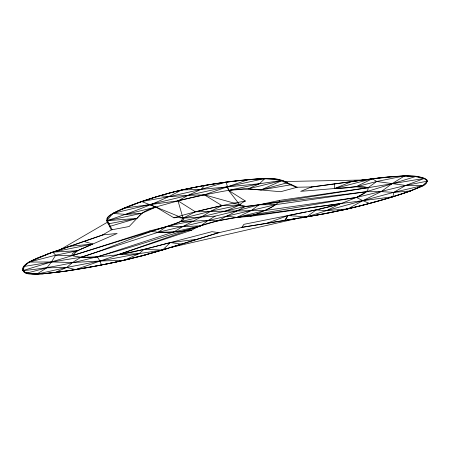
<?xml version="1.0" encoding="UTF-8"?>
<svg xmlns="http://www.w3.org/2000/svg" width="450" height="450" viewBox="0 0 450 450"><rect width="100%" height="100%" fill="white"/><g stroke="black" fill="none" stroke-linecap="round" stroke-linejoin="round"><path stroke-width="0.67" d="M392.957 176.597A83.087 11.852 -12 0 1 399.324 176.186C408.493 175.978 418.793 174.763 426.921 179.82C428.709 186.278 416.216 187.667 412.414 190.266C398.177 195.502 383.558 199.62 368.927 203.625M107.443 219.156L107.882 221.276L112.089 229.731M83.874 241.386L92.751 244.052L69.66 246.285L52.852 252.107L29.042 262.086L23.721 266.49C18.889 276.924 37.451 273.668 42.277 273.752M334.491 183.842L334.575 188.533L351.816 181.502L372.364 178.746L404.758 175.821L416.143 176.389L424.62 178.357L427.5 181.108L423.506 185.366L410.552 190.958L393.789 192.347L381.144 191.661L366.356 191.728L245.7 206.364L180.551 221.659L166.736 226.463L72.416 255.583L55.637 255.218L52.852 252.107L92.756 244.052L77.507 250.723L55.637 255.218L51.463 261.939L46.873 267.829L36.664 274.185L26.314 273.218C15.441 267.637 31.804 260.257 36.63 258.525M171.669 247.241L219.009 232.661L241.813 227.424L243.939 224.319L306.236 211.928M175.089 191.649L181.592 189.968L204.902 185.344L226.102 182.132L228.611 190.378L240.598 205.931C246.673 207.253 252.911 205.521 258.969 204.823L367.976 187.723L424.62 178.357L405.658 185.451L393.789 192.347L392.968 196.746C357.632 207.765 321.238 214.808 284.709 220.5L288.107 215.533L316.058 209.936L340.74 203.552L392.968 196.746L410.552 190.958M284.709 220.5L288.113 215.533L306.624 216.951L326.678 210.572L362.807 200.666L393.789 192.347L423.506 185.366L405.658 185.451L376.718 181.496L355.849 186.812L334.569 188.533L372.364 178.746L376.718 181.496L404.758 175.821L391.86 183.786L381.144 191.661L362.807 200.666L347.738 208.952L326.678 210.572L316.058 209.936L306.624 216.951M108.309 223.948L106.824 220.776L112.781 213.424C134.618 202.736 158.068 195.829 181.597 189.968C209.526 183.982 237.949 179.556 266.524 178.453C273.769 178.155 281.16 179.162 287.539 182.796M139.101 216.073C143.55 210.645 150.688 208.8 157.072 206.708A66.442 9.478 -12 0 1 160.037 205.819L179.826 200.385M138.291 216.934L129.172 226.502L111.291 229.905L102.746 234.872L59.704 249.722M204.902 185.344L201.099 189.343L188.128 195.334L178.014 200.846L124.166 208.119M36.664 274.185C79.374 270.951 121.461 261.731 162.585 250.02L170.308 242.578L197.713 239.22M326.678 210.572L340.74 203.552L231.255 218.205L217.834 220.781L200.779 225.787C141.992 242.533 84.026 265.078 22.697 270.636L72.416 255.583L77.507 250.723L81.484 248.923M159.924 195.654C143.73 200.779 127.237 205.718 112.202 213.761C109.884 215.319 105.806 217.344 106.824 220.776C132.322 212.113 157.939 202.933 181.597 189.968L201.099 189.343L227.492 186.907L228.606 190.378L248.203 188.859L259.447 183.729L264.983 178.481L282.291 180.461L297.208 187.222L311.462 186.953L364.826 179.747M357.525 196.999A76.061 10.851 -12 0 0 365.996 192.077L367.712 190.119L368.201 188.409A66.442 9.478 -12 0 0 368.077 187.914C359.235 184.072 347.676 189.062 338.389 188.218L300.684 191.34L311.462 186.953M117.872 254.722L191.661 230.181C205.104 222.086 221.721 220.359 236.886 217.401L356.501 197.449L405.658 185.451L427.5 181.108M55.637 255.218L29.042 262.086L51.463 261.939L72.495 262.524L99.968 261.017L124.222 260.274L139.157 253.626L143.921 249.458L170.308 242.578L181.682 244.153L162.585 250.02L139.157 253.626L99.968 261.017L66.684 267.452L36.669 274.185M52.852 252.107L77.507 250.723C76.033 251.803 70.312 253.243 72.45 255.606L149.569 231.013C160.937 227.739 173.323 226.035 183.499 219.78L183.696 218.807L182.993 218.177L155.897 207.073L141.998 213.244L125.893 214.391L112.781 213.424L188.128 195.334L264.983 178.481L248.473 179.578L226.102 182.132L201.099 189.343L169.419 196.616L141.621 201.527L155.908 207.067L173.891 217.8L178.014 217.519L182.993 218.177L215.19 216.124L236.7 210.876L258.969 204.823L279.529 200.391L367.976 187.729L376.718 181.496M111.043 214.869L118.266 210.881M159.666 195.727L169.419 196.616L188.128 195.334L204.317 194.811L245.7 206.364L217.834 220.781C169.408 217.131 125.91 243.861 80.944 257.254L72.495 262.524L66.684 267.452L54.602 272.683M215.19 216.124L207.754 220.708L200.779 225.787L75.527 269.634L66.684 267.452L46.873 267.829L26.314 273.218M60.632 249.407L107.438 222.204M23.721 266.49L80.944 257.254L158.197 232.251L226.721 216.174L236.886 217.401L265.185 210.487L356.501 197.454L366.356 191.728L416.143 176.389M179.814 200.379A76.061 10.851 -12 0 1 202.421 195.193L223.903 191.154A67.011 9.557 -12 0 1 227.267 190.592L236.413 189.321L243.962 188.809L260.904 189.934L282.291 180.461L259.447 183.729L228.611 190.378L245.368 201.026L242.482 202.551L240.671 203.895L239.991 204.998L222.019 205.639L210.769 211.236L201.606 216.793L182.492 226.732L173.796 231.958L97.391 256.944L80.944 257.254M372.364 178.746L355.849 186.812L367.976 187.723M118.508 210.769L139.05 202.607A113.518 16.189 -12 0 1 155.632 197.072M357.491 197.004L344.272 202.314A67.011 9.557 -12 0 1 341.781 203.197L327.926 207.253L308.447 211.489M36.371 258.637C31.567 261.253 23.957 263.469 23.332 269.848M36.068 258.548L47.531 254.183M81.658 248.85L117.169 233.477L102.746 234.872M248.473 179.578L204.317 194.811L178.014 200.846L182.993 218.177L195.39 211.804L225.428 211.151L239.991 204.998L210.769 211.236L182.993 218.177L180.551 221.659L192.949 221.057M46.485 254.391L58.286 250.217M47.486 254.025L49.174 253.412M266.287 223.476L288.113 215.533M49.517 253.288L49.86 253.17M366.356 191.728L275.934 204.604L258.969 204.823L251.213 210.589L236.886 217.401L250.11 216.394L258.368 213.345L271.536 207.366L278.977 202.213L279.714 201.178L279.529 200.391M50.203 253.046L50.552 252.922M50.895 252.799L51.593 252.551M52.02 252.568L57.004 250.824M57.724 250.571L103.286 234.849M406.26 192.308L416.177 188.606L422.764 185.473L426.111 182.829L426.679 181.609L426.504 180.54M218.565 232.65L153.748 252.512A98.1 13.989 -12 0 1 146.284 254.621L145.828 254.745M155.666 197.072L169.813 192.887M168.036 248.355L144.928 254.993M388.305 198.011L388.839 197.854A113.518 16.189 -12 0 0 406.311 192.302M109.564 226.457L136.884 218.407L141.998 213.244L106.813 220.748L111.291 229.905M173.891 217.8C197.347 210.774 221.276 205.369 245.368 201.026M386.702 198.484L387.236 198.326M386.162 198.647L381.819 199.907M160.926 195.497L172.108 192.285M380.177 200.374L381.274 200.064M379.074 200.689L379.626 200.531M377.972 200.998L378.523 200.846M377.415 201.156L374.591 201.943M373.438 202.264L374.012 202.106M372.285 202.579L372.864 202.421M146.199 254.773L142.656 255.606M371.706 202.736L369.962 203.214M287.387 182.728L260.904 189.934L291.606 184.657M297.208 187.222L280.659 191.722L248.209 188.859L282.291 180.461M145.311 255.015L141.739 255.847M368.792 203.529L364.522 204.801M369.377 203.372L365.58 204.519M143.066 255.623L139.888 256.331A83.098 11.852 -12 0 1 131.394 258.463L129.954 258.812M365.468 204.424L363.589 205.048M142.166 255.859L128.993 259.043M364.421 204.705L362.672 205.29M170.409 192.853L174.437 191.689M152.651 247.213L211.905 231.671L219.009 232.661M363.369 204.981L361.918 205.357M151.464 247.523L132.126 252.208L116.617 254.891A66.442 9.478 -12 0 1 113.529 255.291L95.985 257.046A76.061 10.851 -12 0 1 81.821 257.327L73.592 256.05A67.011 9.557 -12 0 1 72.714 255.729L72.45 255.606M362.222 205.408L359.601 205.954M361.316 205.639L358.661 206.196M172.732 192.246L176.799 191.104M357.711 206.432L358.189 206.314M359.021 206.229L354.375 207.259M356.287 206.786L356.76 206.668M356.676 206.814L357.142 206.696M355.736 207.051L352.457 207.72M125.893 214.391L155.908 207.067L149.934 204.716M177.474 191.064L192.763 187.701M353.846 207.512L350.522 208.305M130.072 258.902L128.031 259.267M129.127 259.132L127.058 259.498M351.495 207.951L348.609 208.755M351.473 208.08L351.951 207.968M128.177 259.358L126.084 259.723M350.527 208.181L347.647 208.974M127.221 259.577L121.674 260.73M126.264 259.802L120.696 260.949M348.593 208.637L346.686 209.194M347.619 208.862L344.278 209.739M171.489 247.292L296.426 218.61M346.641 209.087L343.311 209.959M226.721 216.174L275.934 204.604L265.185 210.487L225.428 211.151M344.199 209.638L342.343 210.172M121.905 260.798L119.711 261.163M343.221 209.857L341.376 210.386M120.938 261.017L118.733 261.382M342.242 210.077L324.923 213.739L300.864 217.89M119.97 261.231L117.754 261.596M341.263 210.291L332.421 212.153A90.821 12.954 -12 0 1 316.356 215.173L242.055 227.261M119.002 261.439L116.775 261.804M118.035 261.653L115.791 262.012M117.073 261.861L113.327 262.536M116.1 262.069L113.67 262.581M113.186 262.682L110.385 263.137M112.343 262.738L112.832 262.637M112.213 262.884L109.896 263.239M109.406 263.334L110.284 263.278M108.917 263.436L109.806 263.374M108.427 263.531L109.328 263.469M107.865 263.644L108.849 263.565M107.308 263.756L108.366 263.666M107.876 263.762L106.183 263.976M107.381 263.858L102.684 264.656M193.376 187.583L209.711 184.669A113.518 16.189 -12 0 1 229.567 181.828L237.077 180.917M105.064 264.195L105.626 264.082M104.574 264.409L97.65 265.613M108.264 223.858L136.89 218.407L106.813 220.748M102.054 264.774L100.794 265.016M100.913 265.112L95.147 266.079M97.166 265.821L93.898 266.31M94.714 266.276L90.248 266.974M93.504 266.501L89.032 267.193M89.916 267.154L65.323 271.221M241.813 227.424L298.091 218.34M64.198 271.384L42.491 273.904M250.11 216.394L340.729 203.558M366.998 179.46L377.589 178.217M311.108 187.132L373.652 178.712M59.591 271.901L41.597 273.966M373.922 178.543L376.493 178.217M376.914 178.161L391.461 176.569M191.661 230.181C177.773 231.553 163.389 233.944 149.569 231.013M378.608 177.953L377.764 178.059M378.877 178.059L380.576 177.851A98.072 13.989 -12 0 1 387.562 177.081M237.6 180.855L258.806 178.909L272.717 178.841A90.821 12.954 -12 0 1 278.871 179.792M227.492 186.907L259.447 183.729M387.562 177.086L392.957 176.439M391.449 176.721L407.295 175.804M41.394 273.808L31.978 273.853L25.796 272.543M139.157 253.626L117.883 254.722L143.921 249.458L162.585 250.02M284.709 181.502L362.835 180.017M407.025 176.012L415.457 176.597L422.764 178.138M278.899 179.786L296.426 187.408M369.568 203.451L362.807 200.666L356.501 197.454M204.317 194.811L222.019 205.639L195.39 211.804L178.014 200.846M97.391 256.944L99.968 261.017L101.458 265.011M107.471 219.144A88.352 12.6 -12 0 1 110.936 214.886M422.702 178.155A113.518 16.189 -12 0 1 426.572 180.523M36.585 258.531A90.821 12.954 -12 0 1 46.541 254.548M25.729 272.559A113.518 16.189 -12 0 1 23.394 269.837M89.061 267.159A123.255 17.578 -12 0 1 59.512 271.941M166.736 226.463L158.197 232.251L173.796 231.958L200.779 225.787L182.492 226.732L166.736 226.463"/></g></svg>
